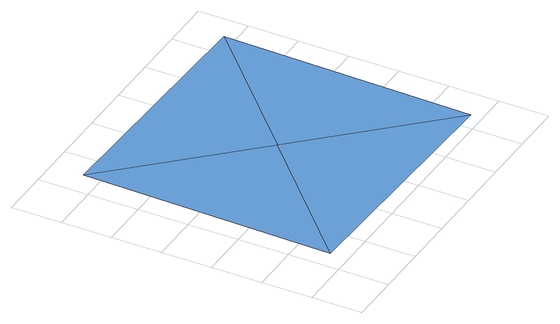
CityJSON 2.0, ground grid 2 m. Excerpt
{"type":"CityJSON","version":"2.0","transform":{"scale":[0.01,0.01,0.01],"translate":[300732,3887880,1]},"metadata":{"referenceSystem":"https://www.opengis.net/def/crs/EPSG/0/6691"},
"CityObjects":{
"waterbody1":{"type":"WaterBody","attributes":{"name":"静岡県第4次地震被害想定（元禄型関東地震）","種類":"3","津波浸水想定.浸水ランクフィールド":"Tsunami_rank.xml","津波浸水想定.浸水ランク":"1","class":"1140"},"geometry":[{"type":"MultiSurface","lod":"1","boundaries":[[[0,1,2]],[[3,4,1]],[[4,2,1]],[[3,1,0]]]}]}
},
"vertices":[
[103,1073,92],[591,560,92],[1103,1047,92],[78,73,92],[1078,47,92]
]}
